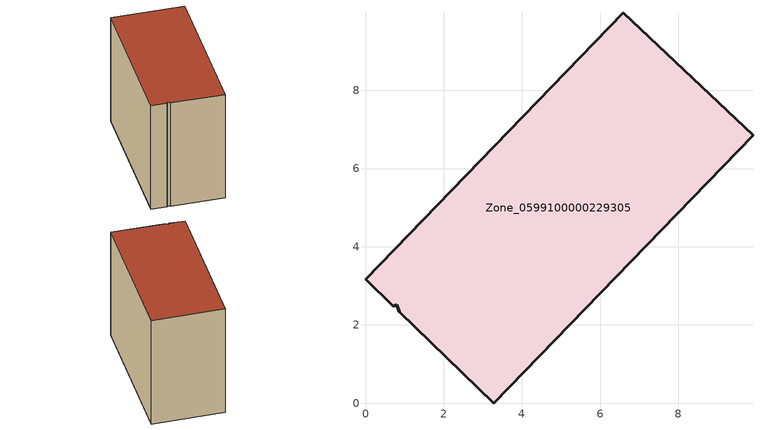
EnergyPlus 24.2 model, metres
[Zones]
Zone_0599100000229305
 floor ground (C_G): 0.87,2.33 0.8,2.52 0.72,2.48 0,3.17 6.59,9.98 9.91,6.85 3.28,0 z0
 wall outside (C_F): 3.28,0 9.91,6.85 6.59,9.98 0,3.17 0.72,2.48 0.8,2.52 0.87,2.33 3.28,0 z0:7.5
 roof outside (C_R): 0.8,2.52 0.87,2.33 3.28,0 9.91,6.85 6.59,9.98 0,3.17 0.72,2.48 z7.5
[BUILDING]
Pand.0599100000229305: North Axis=0; Terrain=City; Loads Convergence Tolerance Value=0.04; Temperature Convergence Tolerance Value=0.4; Solar Distribution=FullExterior; Maximum Number of Warmup Days=25; Minimum Number of Warmup Days=1
[Site:Location]
Rotterdam.The.Hague.AP_ZH_NLD Design_Conditions: Latitude=51.96; Longitude=4.45; Time Zone=1; Elevation=-4.5
[SITE:GROUNDTEMPERATURE:BUILDINGSURFACE]
18, 18, 18, 18, 18, 18, 18, 18, 18, 18, 18, 18
[MATERIAL] Thermal Absorptance=0.9; Solar Absorptance=0.7; Visible Absorptance=0.7
Name | Roughness | Thickness | Conductivity | Density | Specific Heat
G.TI.1946 | MediumSmooth | 0.15 | 1 | 540 | 1210
F.TI.1946 | Rough | 0.3 | 0.857143 | 1920 | 840
R.TI.1946 | MediumRough | 0.2 | 0.1 | 1500 | 1000
[CONSTRUCTION]
C_G: G.TI.1946
C_F: F.TI.1946
C_R: R.TI.1946
[ZONE]
Zone_0599100000229305: Type=1; Multiplier=1; Ceiling Height=Autocalculate; Volume=Autocalculate; Floor Area=autocalculate; Part of Total Floor Area=Yes
[ZONEINFILTRATION:DESIGNFLOWRATE]
Infil_Zone_0599100000229305: Zone or ZoneList or Space or SpaceList=Zone_0599100000229305; Schedule=AlwaysOn; Design Flow Rate Calculation Method=Flow/Area; Flow Rate per Floor Area=0.003; Constant Term Coefficient=1; Temperature Term Coefficient=0; Velocity Term Coefficient=0; Velocity Squared Term Coefficient=0
[HVACTEMPLATE:ZONE:IDEALLOADSAIRSYSTEM]
Zone_0599100000229305: Maximum Heating Supply Air Temperature=50; Minimum Cooling Supply Air Temperature=13; Maximum Heating Supply Air Humidity Ratio=0.0156; Minimum Cooling Supply Air Humidity Ratio=0.0077; Heating Limit=NoLimit; Cooling Limit=NoLimit; Dehumidification Control Type=ConstantSensibleHeatRatio; Cooling Sensible Heat Ratio=0.7; Dehumidification Setpoint=60; Humidification Control Type=None; Humidification Setpoint=30; Outdoor Air Method=None; Outdoor Air Flow Rate per Person=0.00944; Outdoor Air Flow Rate per Zone Floor Area=0; Outdoor Air Flow Rate per Zone=0; Demand Controlled Ventilation Type=None; Outdoor Air Economizer Type=NoEconomizer; Heat Recovery Type=None; Sensible Heat Recovery Effectiveness=0.7; Latent Heat Recovery Effectiveness=0.65
[ZONECONTROL:THERMOSTAT]
ThermostatControl_Zone_0599100000229305: Zone or ZoneList=Zone_0599100000229305; Control Type Schedule=DualSetpointControlType; Control 1=Thermostat_Zone_0599100000229305; Temperature Difference Between Cutout And Setpoint=0
[THERMOSTATSETPOINT:DUALSETPOINT]
Thermostat_Zone_0599100000229305: Heating Setpoint Temperature Schedule=HeatingSetpoint_Zone_0599100000229305; Cooling Setpoint Temperature Schedule=CoolingSetpoint_Zone_0599100000229305
[SCHEDULE:COMPACT]
HeatingSetpoint_Zone_0599100000229305: Through: 12/31, For: AllDays, Until: 24:00, 21
CoolingSetpoint_Zone_0599100000229305: Through: 12/31, For: AllDays, Until: 24:00, 24
DualSetpointControlType: Through: 12/31, For: AllDays, Until: 24:00, 4
AlwaysOn: Through: 12/31, For: AllDays, Until: 24:00, 1
